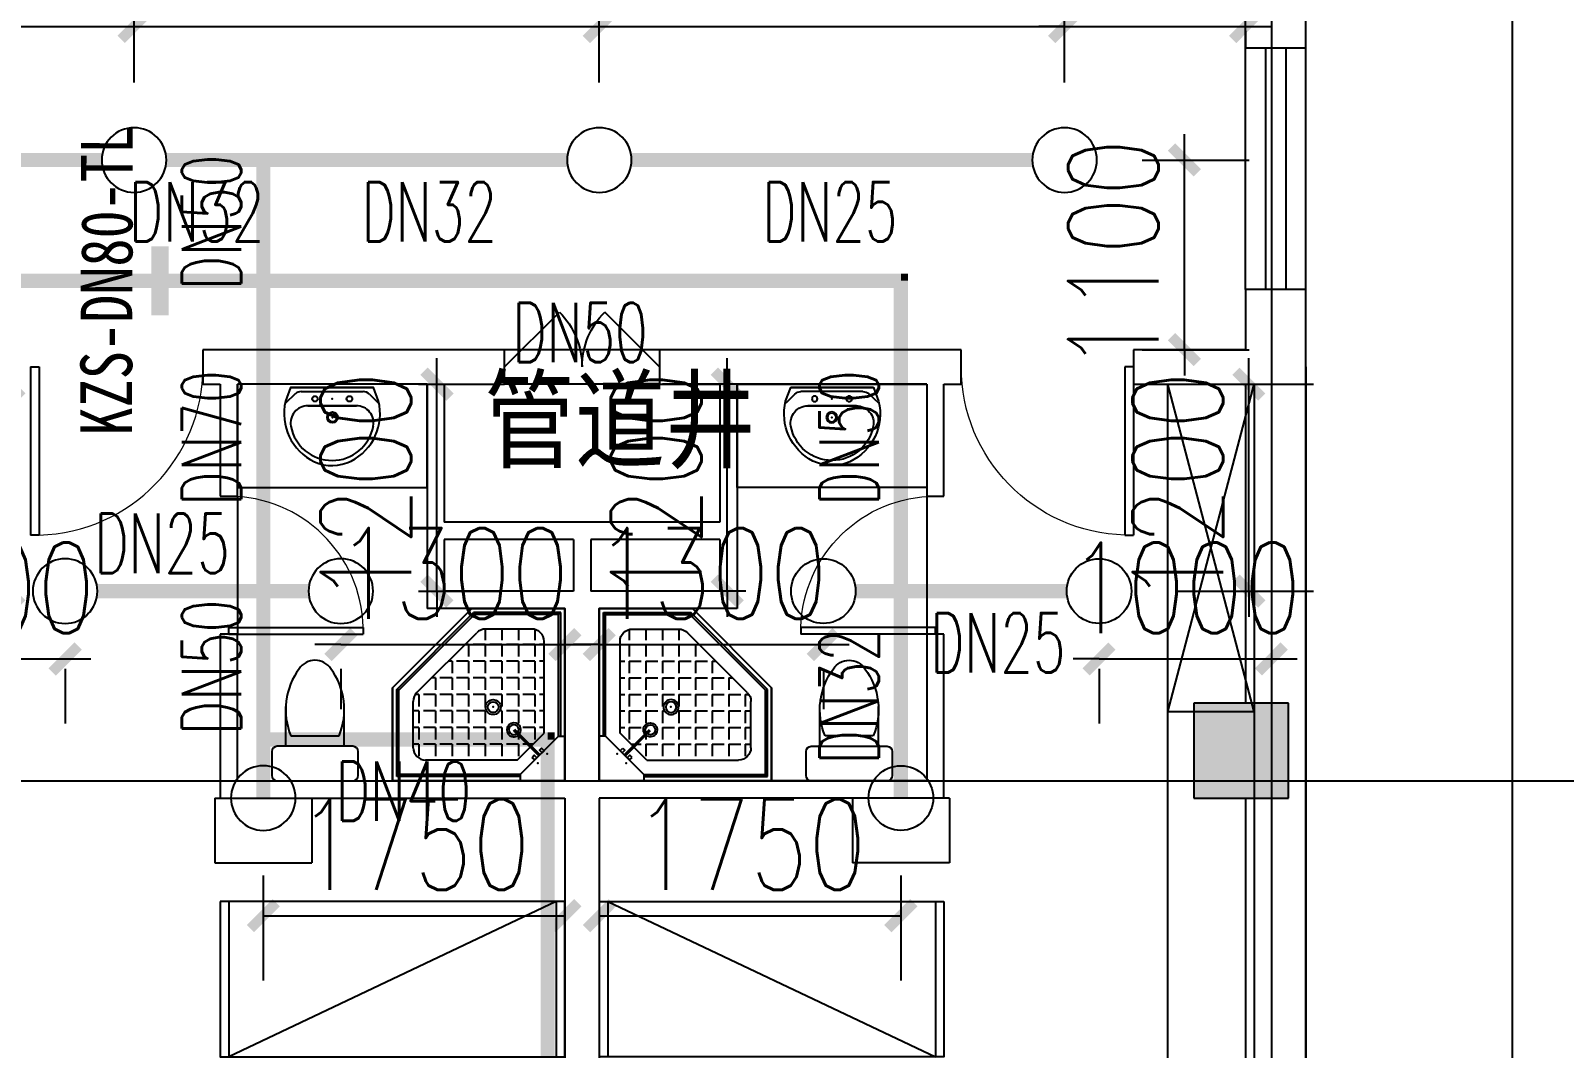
# Model space of a CAD drawing. Extents: x 0 to 2838408, y -923048 to 203859.
# Drawn here: x 2780763 to 2789663, y -263843 to -257942 of the extents above; entities that cross this region are included whole.
import ezdxf
from ezdxf.enums import TextEntityAlignment as Align

# ---------------------------------------------------------------- set-up
doc = ezdxf.new("R2010")
doc.units = 0
doc.header["$LTSCALE"] = 1000
for name, color, linetype in [('A-Fixt', 81, 'Continuous'), ('CLAYER', 7, 'Continuous'), ('COLUMN', 9, 'Continuous'), ('DIM_喷淋', 3, 'Continuous'), ('DOOR_FIRE', 4, 'Continuous'), ('DOTE', 8, 'Continuous'), ('EQUIP_喷头', 7, 'Continuous'), ('GROUND', 2, 'Continuous'), ('PIPE-喷淋', 6, 'Continuous'), ('PUB_HATCH', 8, 'Continuous'), ('TEXT_喷淋', 7, 'Continuous'), ('TWT_DIM', 3, 'Continuous'), ('WALL', 9, 'Continuous'), ('WINDOW', 4, 'Continuous'), ('XREF', 8, 'Continuous'), ('抗震支吊架', 2, 'Continuous'), ('洁具', 213, 'Continuous'), ('配景', 3, 'Continuous')]:
    doc.layers.add(name, color=color, linetype=linetype)
doc.styles.add('_TCH_DIM_T3', font='SIMPLEX', dxfattribs={"width": 0.75, "bigfont": 'HZTXT'})
doc.styles.add('_TWT_PIPEDN', font='SIMPLEX', dxfattribs={"width": 0.8, "height": 2.3, "bigfont": 'HZTXT'})
doc.styles.add('kzcad', font='', dxfattribs={"width": 0.8})
doc.styles.get("Standard").update_dxf_attribs({"font": 'geniso.shx', "bigfont": 'hztxt.shx'})
doc.styles.get('kzcad').set_extended_font_data('SimSun')
doc.dimstyles.new('_TWT_ARCH&&150', dxfattribs={"dimtxt": 525, "dimasz": 150, "dimexe": 375, "dimexo": 450, "dimgap": 150, "dimtad": 1, "dimdec": 0, "dimzin": 0, "dimdsep": 46, "dimtxsty": '_TCH_DIM_T3', "dimblk": 'ARCHTICK', "dimcen": 0.09, "dimclrt": 7, "dimazin": 2, "dimtfac": 1, "dimtdec": 0, "dimtix": 1, "dimtmove": 2, "dimatfit": 3, "dimfxl": 1, "dimtolj": 1, "dimtzin": 0, "dimarcsym": 0})

# ---------------------------------------------------------------- blocks, each defined once
blk = doc.blocks.new('1F平面-CAD导入_dwg_Drawing4_t3_dwg_$plan$00001613-474159-1F-927810-1F')
at = {"layer": '洁具'}
for p, q in [((-30, 250), (-170, 250)), ((-200, 169.7), (-430.4, 169.7)), ((-260.4, -139.7), (-260.4, 139.7)), ((-200, -169.7), (-200, -220)), ((-170, -250), (-30, -250))]:
    blk.add_line(p, q, dxfattribs=at)
for points in [[(-200, 220), (-200, 169.7), (-200, -169.7), (-430.4, -169.7)], [(0, -220), (0, 220)]]:
    blk.add_lwpolyline(points, dxfattribs=at)
for centre, radius, start, end in [((-170, 220), 30, 90, 180), ((-30, 220), 30, 0, 90), ((-589.6, 0), 109.8, 123.45086, 236.54914), ((-412.8, -227.4), 397.5, 67.45048, 126.63814), ((-412.8, 227.4), 397.5, 233.36186, 292.54952), ((-170, -220), 30, 180, 270), ((-30, -220), 30, 270, 0)]:
    blk.add_arc(centre, radius, start, end, dxfattribs=at)
blk = doc.blocks.new('$lvtry$00000169')
at = {"color": 0}
for p, q in [((258.9, -36), (258.9, 0)), ((258.9, -36), (36, -258.9)), ((258.9, -24), (976, -24)), ((258.9, -36), (964, -36)), ((964, -36), (976, -24)), ((964, -36), (964, -525.1)), ((976, -24), (976, -530.1)), ((276.1, -120), (120, -276.1)), ((143.9, -151), (290.7, -298.1)), ((151, -143.9), (297.8, -291)), ((269.6, -212.7), (269.6, -142.7)), ((276.1, -120), (808, -120)), ((365.9, -212.7), (365.9, -142.7)), ((462.1, -212.7), (462.1, -142.7)), ((558.4, -212.7), (558.4, -142.7)), ((654.6, -212.7), (654.6, -142.7)), ((750.9, -212.7), (750.9, -142.7)), ((847.1, -212.7), (847.1, -142.7)), ((36, -258.9), (0, -258.9)), ((24, -258.9), (24, -976)), ((36, -258.9), (36, -964)), ((173.4, -308.9), (173.4, -238.9)), ((183.4, -212.7), (205.5, -212.7)), ((219.6, -212.7), (243.4, -212.7)), ((269.6, -212.7), (339.6, -212.7)), ((269.6, -262.8), (269.6, -238.9)), ((365.9, -212.7), (435.9, -212.7)), ((365.9, -308.9), (365.9, -238.9)), ((462.1, -212.7), (532.1, -212.7)), ((462.1, -308.9), (462.1, -238.9)), ((558.4, -212.7), (628.4, -212.7)), ((558.4, -308.9), (558.4, -238.9)), ((654.6, -212.7), (724.6, -212.7)), ((654.6, -308.9), (654.6, -238.9)), ((750.9, -212.7), (820.9, -212.7)), ((750.9, -308.9), (750.9, -238.9)), ((847.1, -212.7), (880, -212.7)), ((847.1, -308.9), (847.1, -238.9)), ((880, -192), (880, -460.5)), ((120, -276.1), (120, -808)), ((120, -308.9), (147.1, -308.9)), ((173.4, -308.9), (243.4, -308.9)), ((173.4, -405.2), (173.4, -335.2)), ((269.6, -405.2), (269.6, -335.2)), ((334.3, -308.9), (339.6, -308.9)), ((365.9, -308.9), (435.9, -308.9)), ((365.9, -405.2), (365.9, -335.2)), ((462.1, -308.9), (532.1, -308.9)), ((462.1, -405.2), (462.1, -335.2)), ((558.4, -308.9), (628.4, -308.9)), ((558.4, -405.2), (558.4, -335.2)), ((654.6, -308.9), (724.6, -308.9)), ((654.6, -405.2), (654.6, -335.2)), ((750.9, -308.9), (820.9, -308.9)), ((750.9, -405.2), (750.9, -335.2)), ((847.1, -308.9), (880, -308.9)), ((847.1, -405.2), (847.1, -335.2)), ((120, -405.2), (147.1, -405.2)), ((173.4, -405.2), (243.4, -405.2)), ((173.4, -501.4), (173.4, -431.4)), ((269.6, -405.2), (339.6, -405.2)), ((269.6, -501.4), (269.6, -431.4)), ((365.9, -405.2), (378.6, -405.2)), ((365.9, -501.4), (365.9, -431.4)), ((462.1, -405.2), (532.1, -405.2)), ((462.1, -501.4), (462.1, -431.4)), ((558.4, -405.2), (628.4, -405.2)), ((558.4, -501.4), (558.4, -431.4)), ((654.6, -405.2), (724.6, -405.2)), ((654.6, -501.4), (654.6, -431.4)), ((750.9, -405.2), (820.9, -405.2)), ((750.9, -501.4), (750.9, -431.4)), ((847.1, -405.2), (880, -405.2)), ((847.1, -501.4), (847.1, -431.4)), ((120, -501.4), (147.1, -501.4)), ((173.4, -501.4), (243.4, -501.4)), ((173.4, -597.7), (173.4, -527.7)), ((269.6, -501.4), (339.6, -501.4)), ((269.6, -597.7), (269.6, -527.7)), ((365.9, -501.4), (435.9, -501.4)), ((365.9, -597.7), (365.9, -527.7)), ((462.1, -501.4), (532.1, -501.4)), ((462.1, -597.7), (462.1, -527.7)), ((858.9, -511.4), (511.4, -858.9)), ((964, -525.1), (525.1, -964)), ((976, -530.1), (530.1, -976)), ((558.4, -501.4), (628.4, -501.4)), ((558.4, -597.7), (558.4, -527.7)), ((654.6, -501.4), (724.6, -501.4)), ((654.6, -597.7), (654.6, -527.7)), ((750.9, -501.4), (820.9, -501.4)), ((750.9, -597.7), (750.9, -527.7)), ((847.1, -501.4), (867.2, -501.4)), ((964, -525.1), (976, -530.1)), ((120, -597.7), (147.1, -597.7)), ((173.4, -597.7), (243.4, -597.7)), ((269.6, -597.7), (339.6, -597.7)), ((365.9, -597.7), (435.9, -597.7)), ((462.1, -597.7), (532.1, -597.7)), ((558.4, -597.7), (628.4, -597.7)), ((654.6, -597.7), (724.6, -597.7)), ((750.9, -597.7), (772.6, -597.7)), ((120, -693.9), (147.1, -693.9)), ((173.4, -693.9), (173.4, -623.9)), ((173.4, -693.9), (243.4, -693.9)), ((269.6, -693.9), (269.6, -623.9)), ((269.6, -693.9), (339.6, -693.9)), ((365.9, -693.9), (365.9, -623.9)), ((365.9, -693.9), (435.9, -693.9)), ((462.1, -693.9), (462.1, -623.9)), ((462.1, -693.9), (532.1, -693.9)), ((558.4, -693.9), (558.4, -623.9)), ((558.4, -693.9), (628.4, -693.9)), ((654.6, -693.9), (654.6, -623.9)), ((654.6, -693.9), (676.4, -693.9)), ((120, -790.2), (147.1, -790.2)), ((173.4, -790.2), (173.4, -720.2)), ((173.4, -790.2), (243.4, -790.2)), ((269.6, -790.2), (269.6, -720.2)), ((269.6, -790.2), (339.6, -790.2)), ((365.9, -790.2), (365.9, -720.2)), ((365.9, -790.2), (435.9, -790.2)), ((462.1, -790.2), (462.1, -720.2)), ((462.1, -790.2), (532.1, -790.2)), ((558.4, -790.2), (558.4, -720.2)), ((558.4, -790.2), (580.1, -790.2)), ((173.4, -877.5), (173.4, -816.4)), ((192, -880), (460.5, -880)), ((269.6, -880), (269.6, -816.4)), ((365.9, -880), (365.9, -816.4)), ((462.1, -880), (462.1, -816.4)), ((36, -964), (24, -976)), ((24, -976), (530.1, -976)), ((36, -964), (525.1, -964)), ((525.1, -964), (530.1, -976))]:
    blk.add_line(p, q, dxfattribs=at)
blk.add_lwpolyline([(0, 0), (0, -1000), (540, -1000), (1000, -540), (1000, 0)], close=True)
for points in [[(0, 0), (0, -1000)], [(0, 0), (1000, 0)], [(1000, 0), (1000, -540)], [(136.1, -189.7), (147.9, -177.9), (132.5, -162.5), (120.7, -174.3)], [(189.7, -136.1), (177.9, -147.9), (162.5, -132.5), (174.3, -120.7)], [(1000, -540), (540, -1000)], [(0, -1000), (540, -1000)]]:
    blk.add_lwpolyline(points, close=True, dxfattribs=at)
for radius in [43.8, 31.1]:
    blk.add_circle((416.2, -427.6), radius, dxfattribs=at)
for centre, radius, start, end in [((808, -192), 72, 0, 90), ((296, -295.7), 40.6, 142.58296, 128.41974), ((296, -295.7), 28.6, 145.82801, 125.65986), ((808, -460.5), 72, 315, 0), ((192, -808), 72, 180, 270), ((460.5, -808), 72, 270, 315)]:
    blk.add_arc(centre, radius, start, end, dxfattribs=at)
for p in [(103.2, -155.8, 0), (156.1, -102.2, 0), (415.8, -428.1, 0)]:
    blk.add_point(p, dxfattribs=at)
blk = doc.blocks.new('$lvtry$00000178')
at = {"color": 0}
for p, q in [((-238.4, 0), (238.4, 0)), ((-214.1, -36.1), (-272.1, -90.6)), ((-179.8, -22.5), (180.1, -22.5)), ((215.7, -37.5), (268.3, -90.8)), ((-141.7, -105.2), (140.2, -105.2)), ((140.2, -105.2), (-141.7, -105.2))]:
    blk.add_line(p, q, dxfattribs=at)
blk.add_lwpolyline([(-103.6, -429.7, 0.224698), (110.4, -425.4, 0.348046), (268.9, -78.5), (239.5, 0), (-241.3, 0), (-270.7, -78.5, 0.356844)], format="xyb", close=True, dxfattribs=at)
for centre, radius in [((-100, -65), 16.3), ((100, -65), 16.3), ((1.4, -172.5), 31.6)]:
    blk.add_circle(centre, radius, dxfattribs=at)
at = {"color": 0, "lineweight": 13}
blk.add_circle((1.4, -172.5), 23, dxfattribs=at)
at = {"color": 0}
for centre, radius, start, end in [((-179.8, -72.5), 50, 90, 133.18096), ((180.1, -72.5), 50, 44.56072, 90), ((-141.7, -205.2), 100, 90, 190.56023), ((140.2, -205.2), 100, 349.43977, 90), ((-0.7, -179), 243.4, 190.56023, 349.43977)]:
    blk.add_arc(centre, radius, start, end, dxfattribs=at)
for p in [(0, -65), (1.4, -172.5)]:
    blk.add_point(p, dxfattribs=at)
blk = doc.blocks.new('A$C70365C93')
at = {"layer": '洁具'}
blk.add_lwpolyline([(-1900, 2300), (-1900, 1700), (-800, 1700), (-800, 2300)], close=True, dxfattribs=at)
blk.add_blockref('$lvtry$00000178', (-1350, 2280), dxfattribs=at)
at = {"layer": '洁具', "rotation": 180}
blk.add_blockref('$lvtry$00000169', (0, 0), dxfattribs=at)
at = {"layer": '洁具', "extrusion": (0, 0, -1), "xscale": -1, "zscale": -1, "rotation": 90}
blk.add_blockref('1F平面-CAD导入_dwg_Drawing4_t3_dwg_$plan$00001613-474159-1F-927810-1F', (1450, 0), dxfattribs=at)
blk = doc.blocks.new('单人床')
at = {"layer": 'A-Fixt'}
for p, q in [((47773.8, 13973.4), (48673.8, 13973.4)), ((47773.8, 12073.4), (48673.8, 13973.4)), ((47773.8, 12073.4), (48673.8, 12073.4))]:
    blk.add_line(p, q, dxfattribs=at)
blk.add_lwpolyline([(47773.8, 14023.4), (48673.8, 14023.4), (48673.8, 12023.4), (47773.8, 12023.4), (47773.8, 14023.4)], dxfattribs=at)
blk = doc.blocks.new('CH_AP01')
for p, q in [((-311.4, 16.6), (-275, 0)), ((-275, 0), (275, 0)), ((275, 0), (311.4, 16.6))]:
    blk.add_line(p, q)
for centre, radius, start, end in [((0, -578.9), 1212.6, 74.71041, 105.28959), ((-306.8, 555.3), 37.8, 100.18588, 202.83587), ((-1658.4, 201.9), 1359.7, 352.16586, 14.42826), ((-823.7, 250), 562.9, 335.50378, 31.09034), ((0, -578.9), 1172.6, 75.02868, 104.97132), ((0, -1278.1), 1856.9, 80.61099, 99.38901), ((-823.7, 250), 602.9, 335.50378, 30.26909), ((823.7, 250), 602.9, 149.73091, 204.49622), ((823.7, 250), 562.9, 148.90966, 204.49622), ((1658.4, 201.9), 1359.7, 165.57174, 187.83414), ((306.8, 555.3), 37.8, 337.16413, 79.81412), ((0, -578.9), 1092.6, 75.87672, 104.12328)]:
    blk.add_arc(centre, radius, start, end)
blk = doc.blocks.new('A$C61295E98')
at = {"color": 3}
for p, q in [((544, 597.9), (0, 597.9)), ((0, 597.9), (0, 0)), ((161.4, 597.9), (161.4, 0)), ((170.4, 0.2), (170.4, 597.6)), ((602.7, 572.2), (602.7, 25.6)), ((624, 517.9), (624, 80)), ((544, 0), (0, 0))]:
    blk.add_line(p, q, dxfattribs=at)
for points in [[(81.8, 540.3), (75.3, 540.3), (75.3, 576.8), (81.8, 576.8)], [(81.8, 453.1), (75.3, 453.1), (75.3, 489.6), (81.8, 489.6)], [(81.8, 352.9), (75.3, 352.9), (75.3, 389.4), (81.8, 389.4)]]:
    blk.add_lwpolyline(points, close=True, dxfattribs=at)
for centre in [(74, 250.1), (74, 164.2), (74, 70.5)]:
    blk.add_circle(centre, 15.7, dxfattribs=at)
for centre, start, end in [((544, 517.9), 360, 90), ((544, 80), 270, 0)]:
    blk.add_arc(centre, 80, start, end, dxfattribs=at)
blk = doc.blocks.new('宿舍')
at = {"layer": 'A-Fixt'}
for p, q in [((47853.8, 13801.7), (48353.8, 15701.7)), ((48353.8, 13801.7), (47853.8, 15701.7)), ((47853.8, 13801.7), (48353.8, 13801.7))]:
    blk.add_line(p, q, dxfattribs=at)
for points in [[(47853.8, 8601.7), (48353.8, 8601.7), (48353.8, 15701.7), (47853.8, 15701.7)], [(47853.8, 10676.1), (47970.5, 10676.1), (47970.5, 11742.6), (47853.8, 11742.6)]]:
    blk.add_lwpolyline(points, close=True, dxfattribs=at)
at = {"xscale": -1, "rotation": 90}
for p in [(63677.2, 60475.5), (63677.2, 58775.5)]:
    blk.add_blockref('单人床', p, dxfattribs=at)
at = {"layer": 'A-Fixt', "xscale": -1, "rotation": 180}
for p in [(50002, 9140.5), (51117.2, 9140.5)]:
    blk.add_blockref('CH_AP01', p, dxfattribs=at)
at = {"layer": '配景', "color": 252}
blk.add_blockref('A$C61295E98', (47853.8, 7096.6), dxfattribs=at)
blk = doc.blocks.new('$DorLib2D$00000116')
at = {"color": 0}
for p, q in [((-0.5, 0), (-0.1464, 0.3536)), ((0.5, 0), (0.1464, 0.3536))]:
    blk.add_line(p, q, dxfattribs=at)
for centre, start, end in [((-0.5, 0), 0, 45), ((0.5, 0), 135, 180)]:
    blk.add_arc(centre, 0.5, start, end, dxfattribs=at)
blk = doc.blocks.new('$DorLib2D$00000001')
for p, q in [((0.45, 0.975), (0.5, 0.975)), ((0.45, 0), (0.45, 0.975)), ((0.5, 0), (0.5, 0.975)), ((0.5, 0), (0.45, 0))]:
    blk.add_line(p, q)
at = {"lineweight": 13}
blk.add_arc((0.475, 0), 0.975, 91.46928, 180, dxfattribs=at)
blk = doc.blocks.new('$WINLIB2D$00000001')
at = {"color": 0}
for points in [[(-0.5, 0.5), (-0.5, -0.5)], [(-0.5, 0.5), (0.5, 0.5)], [(0.5, -0.5), (0.5, 0.5)], [(0.5, 0.1667), (-0.5, 0.1667)], [(0.5, -0.1667), (-0.5, -0.1667)], [(-0.5, -0.5), (0.5, -0.5)]]:
    blk.add_lwpolyline(points, dxfattribs=at)
blk = doc.blocks.new('1F1')
at = {"layer": 'PUB_HATCH'}
blk.add_hatch(color=256, dxfattribs=at).paths.add_polyline_path([(2452016.7, -261842.2), (2451466.7, -261842.2), (2451466.7, -262392.2), (2452016.7, -262392.2)])
at = {"layer": 'COLUMN'}
for p, q in [((2452016.7, -261842.2), (2451466.7, -261842.2)), ((2451466.7, -261842.2), (2451466.7, -262392.2)), ((2452016.7, -262392.2), (2452016.7, -261842.2)), ((2451466.7, -262392.2), (2452016.7, -262392.2))]:
    blk.add_line(p, q, dxfattribs=at)
at = {"layer": 'DOOR_FIRE'}
for p, q in [((2448366.7, -259792.2), (2447466.7, -259792.2)), ((2448366.7, -259992.2), (2447466.7, -259992.2))]:
    blk.add_line(p, q, dxfattribs=at)
at = {"layer": 'DOTE'}
for p, q in [((2451916.7, -187892.2), (2451916.7, -271092.2)), ((2343216.7, -262292.2), (2453916.7, -262292.2))]:
    blk.add_line(p, q, dxfattribs=at)
at = {"layer": 'GROUND'}
for p, q in [((2453316.7, -270492.2), (2453316.7, -188492.2)), ((2452116.7, -269292.2), (2452116.7, -189692.2))]:
    blk.add_line(p, q, dxfattribs=at)
at = {"layer": 'WALL'}
for p, q in [((2452116.7, -258042.2), (2452116.7, -257492.2)), ((2451766.7, -257942.2), (2451766.7, -258042.2)), ((2451766.7, -258042.2), (2452116.7, -258042.2)), ((2452116.7, -259442.2), (2451766.7, -259442.2)), ((2451766.7, -259442.2), (2451766.7, -259792.2)), ((2452116.7, -259892.2), (2452116.7, -259442.2)), ((2445816.7, -259792.2), (2445716.7, -259792.2)), ((2445716.7, -259792.2), (2445716.7, -259992.2)), ((2447016.7, -259792.2), (2445816.7, -259792.2)), ((2447466.7, -259792.2), (2447016.7, -259792.2)), ((2447466.7, -259992.2), (2447466.7, -259792.2)), ((2448816.7, -259792.2), (2448366.7, -259792.2)), ((2448366.7, -259792.2), (2448366.7, -259992.2)), ((2450016.7, -259792.2), (2448816.7, -259792.2)), ((2450116.7, -259792.2), (2450016.7, -259792.2)), ((2450116.7, -259992.2), (2450116.7, -259792.2)), ((2451766.7, -259792.2), (2451116.7, -259792.2)), ((2451116.7, -259792.2), (2451116.7, -259992.2)), ((2452116.7, -259892.2), (2452116.7, -262117.2)), ((2445716.7, -259992.2), (2445816.7, -259992.2)), ((2445816.7, -259992.2), (2445816.7, -260642.2)), ((2447016.7, -259992.2), (2445916.7, -259992.2)), ((2445916.7, -260642.2), (2445916.7, -259992.2)), ((2447016.7, -259992.2), (2447016.7, -260792.2)), ((2447116.7, -259992.2), (2447466.7, -259992.2)), ((2447116.7, -259992.2), (2447116.7, -260792.2)), ((2448366.7, -259992.2), (2448716.7, -259992.2)), ((2448716.7, -259992.2), (2448716.7, -260792.2)), ((2449916.7, -259992.2), (2448816.7, -259992.2)), ((2448816.7, -259992.2), (2448816.7, -260792.2)), ((2449916.7, -259992.2), (2449916.7, -260642.2)), ((2450016.7, -259992.2), (2450116.7, -259992.2)), ((2450016.7, -260642.2), (2450016.7, -259992.2)), ((2451116.7, -259992.2), (2451766.7, -259992.2)), ((2451766.7, -259992.2), (2451766.7, -261842.2)), ((2445816.7, -260642.2), (2445916.7, -260642.2)), ((2449916.7, -260642.2), (2450016.7, -260642.2)), ((2447016.7, -260792.2), (2447016.7, -261292.2)), ((2447916.7, -260792.2), (2447116.7, -260792.2)), ((2448716.7, -260792.2), (2447916.7, -260792.2)), ((2448816.7, -260792.2), (2448816.7, -261292.2)), ((2447866.7, -260892.2), (2447116.7, -260892.2)), ((2447116.7, -260892.2), (2447116.7, -261192.2)), ((2447866.7, -260892.2), (2447866.7, -261192.2)), ((2448716.7, -260892.2), (2447966.7, -260892.2)), ((2447966.7, -260892.2), (2447966.7, -261192.2)), ((2448716.7, -260892.2), (2448716.7, -261192.2)), ((2447866.7, -261192.2), (2447116.7, -261192.2)), ((2448716.7, -261192.2), (2447966.7, -261192.2)), ((2447816.7, -261292.2), (2447016.7, -261292.2)), ((2447816.7, -261292.2), (2447816.7, -262292.2)), ((2448016.7, -261292.2), (2448016.7, -262292.2)), ((2448816.7, -261292.2), (2448016.7, -261292.2)), ((2445916.7, -261442.2), (2445816.7, -261442.2)), ((2445816.7, -261442.2), (2445816.7, -262392.2)), ((2445916.7, -262292.2), (2445916.7, -261442.2)), ((2450016.7, -261442.2), (2449916.7, -261442.2)), ((2449916.7, -261442.2), (2449916.7, -262292.2)), ((2450016.7, -262392.2), (2450016.7, -261442.2)), ((2452116.7, -262117.2), (2452116.7, -267492.2)), ((2445916.7, -262292.2), (2447816.7, -262292.2)), ((2449916.7, -262292.2), (2448016.7, -262292.2)), ((2445816.7, -262392.2), (2447816.7, -262392.2)), ((2447816.7, -262392.2), (2447816.7, -267342.2)), ((2450016.7, -262392.2), (2448016.7, -262392.2)), ((2448016.7, -262392.2), (2448016.7, -267342.2)), ((2451766.7, -262392.2), (2451766.7, -267042.2))]:
    blk.add_line(p, q, dxfattribs=at)
at = {"layer": 'WINDOW'}
for p, q in [((2445916.7, -260642.2), (2445916.7, -261442.2)), ((2449916.7, -260642.2), (2449916.7, -261442.2))]:
    blk.add_line(p, q, dxfattribs=at)
for name, p in [('宿舍', (2396162.9, -275693.9)), ('A$C70365C93', (2447816.7, -262292.2))]:
    blk.add_blockref(name, p)
at = {"xscale": -1}
for name, p in [('A$C70365C93', (2448016.7, -262292.2)), ('宿舍', (2499670.6, -275693.9))]:
    blk.add_blockref(name, p, dxfattribs=at)
at = {"layer": 'DOOR_FIRE', "xscale": 900, "yscale": -900, "zscale": 200, "rotation": 179.9999999994664}
blk.add_blockref('$DorLib2D$00000116', (2447916.7, -259892.2), dxfattribs=at)
at = {"layer": 'WINDOW', "rotation": 270}
for name, p, xscale, yscale, zscale in [('$WINLIB2D$00000001', (2451941.7, -258742.2), -1400, 350, -1400), ('$DorLib2D$00000001', (2445866.7, -261042.2), 800, 800, 800), ('$DorLib2D$00000001', (2449966.7, -261042.2), 800, -800, 800)]:
    blk.add_blockref(name, p, dxfattribs=dict(at, xscale=xscale, yscale=yscale, zscale=zscale))
at = {"layer": 'WINDOW', "yscale": -1000}
for p, xscale, zscale in [((2445216.7, -259892.2), -1000, -1000), ((2450616.7, -259892.2), 1000, 1000)]:
    blk.add_blockref('$DorLib2D$00000001', p, dxfattribs=dict(at, xscale=xscale, zscale=zscale))
at = {"layer": 'CLAYER'}
blk.add_text('管道井', height=525, dxfattribs=at).set_placement((2447349.1, -260479.2))
blk = doc.blocks.new('_ArchTick')
at = {"color": 0, "linetype": 'ByBlock', "const_width": 0.4}
blk.add_lwpolyline([(-0.5, -0.5), (0.5, 0.5)], dxfattribs=at)
blk = doc.blocks.new('*D1154')
at = {"layer": 'Defpoints', "color": 0, "linetype": 'ByBlock', "transparency": 16777216}
for p in [(2784062.5, -261192.2), (2785362.5, -261192.2), (2785362.5, -261502)]:
    blk.add_point(p, dxfattribs=at)
at = {"layer": 'TWT_DIM', "color": 0, "linetype": 'ByBlock', "lineweight": -2, "transparency": 16777216}
for p, q in [((2784062.5, -261502), (2783912.5, -261502)), ((2784062.5, -261502), (2785362.5, -261502)), ((2785362.5, -261502), (2785512.5, -261502)), ((2784062.5, -261642.2), (2784062.5, -261877)), ((2785362.5, -261642.2), (2785362.5, -261877))]:
    blk.add_line(p, q, dxfattribs=at)
at = {"layer": 'TWT_DIM', "color": 0, "linetype": 'ByBlock', "lineweight": -2, "transparency": 16777216, "xscale": 150, "yscale": 150, "zscale": 150}
blk.add_blockref('_ArchTick', (2784062.5, -261502), dxfattribs=at)
at = {"layer": 'TWT_DIM', "color": 0, "linetype": 'ByBlock', "lineweight": -2, "transparency": 16777216, "xscale": 150, "yscale": 150, "zscale": 150, "rotation": 180}
blk.add_blockref('_ArchTick', (2785362.5, -261502), dxfattribs=at)
at = {"layer": 'TWT_DIM', "color": 7, "linetype": 'ByBlock', "transparency": 16777216, "insert": (2784712.5, -261089.5), "char_height": 525, "attachment_point": 5, "style": '_TCH_DIM_T3'}
blk.add_mtext('\\A1;1300', dxfattribs=at)
blk = doc.blocks.new('*D1155')
at = {"layer": 'Defpoints', "color": 0, "linetype": 'ByBlock', "transparency": 16777216}
for p in [(2782562.5, -261192.2), (2783862.5, -261192.2), (2783862.5, -261502)]:
    blk.add_point(p, dxfattribs=at)
at = {"layer": 'TWT_DIM', "color": 0, "linetype": 'ByBlock', "lineweight": -2, "transparency": 16777216}
for p, q in [((2782562.5, -261502), (2782412.5, -261502)), ((2782562.5, -261502), (2783862.5, -261502)), ((2783862.5, -261502), (2784012.5, -261502)), ((2782562.5, -261642.2), (2782562.5, -261877)), ((2783862.5, -261642.2), (2783862.5, -261877))]:
    blk.add_line(p, q, dxfattribs=at)
at = {"layer": 'TWT_DIM', "color": 0, "linetype": 'ByBlock', "lineweight": -2, "transparency": 16777216, "xscale": 150, "yscale": 150, "zscale": 150}
blk.add_blockref('_ArchTick', (2782562.5, -261502), dxfattribs=at)
at = {"layer": 'TWT_DIM', "color": 0, "linetype": 'ByBlock', "lineweight": -2, "transparency": 16777216, "xscale": 150, "yscale": 150, "zscale": 150, "rotation": 180}
blk.add_blockref('_ArchTick', (2783862.5, -261502), dxfattribs=at)
at = {"layer": 'TWT_DIM', "color": 7, "linetype": 'ByBlock', "transparency": 16777216, "insert": (2783212.5, -261089.5), "char_height": 525, "attachment_point": 5, "style": '_TCH_DIM_T3'}
blk.add_mtext('\\A1;1300', dxfattribs=at)
blk = doc.blocks.new('*D1158')
at = {"layer": 'Defpoints', "color": 0, "linetype": 'ByBlock', "transparency": 16777216}
for p in [(2784062.5, -262392.2), (2785812.5, -262392.2), (2785812.5, -263074.5)]:
    blk.add_point(p, dxfattribs=at)
at = {"layer": 'TWT_DIM', "color": 0, "linetype": 'ByBlock', "lineweight": -2, "transparency": 16777216}
for p, q in [((2784062.5, -262842.2), (2784062.5, -263449.5)), ((2785812.5, -262842.2), (2785812.5, -263449.5)), ((2784062.5, -263074.5), (2785812.5, -263074.5))]:
    blk.add_line(p, q, dxfattribs=at)
at = {"layer": 'TWT_DIM', "color": 0, "linetype": 'ByBlock', "lineweight": -2, "transparency": 16777216, "xscale": 150, "yscale": 150, "zscale": 150, "rotation": 180}
blk.add_blockref('_ArchTick', (2784062.5, -263074.5), dxfattribs=at)
at = {"layer": 'TWT_DIM', "color": 0, "linetype": 'ByBlock', "lineweight": -2, "transparency": 16777216, "xscale": 150, "yscale": 150, "zscale": 150}
blk.add_blockref('_ArchTick', (2785812.5, -263074.5), dxfattribs=at)
at = {"layer": 'TWT_DIM', "color": 7, "linetype": 'ByBlock', "transparency": 16777216, "insert": (2784937.5, -262662), "char_height": 525, "attachment_point": 5, "style": '_TCH_DIM_T3'}
blk.add_mtext('\\A1;1750', dxfattribs=at)
blk = doc.blocks.new('*D1159')
at = {"layer": 'Defpoints', "color": 0, "linetype": 'ByBlock', "transparency": 16777216}
for p in [(2786962.5, -261192.2), (2787962.5, -261192.2), (2787962.5, -261585.5)]:
    blk.add_point(p, dxfattribs=at)
at = {"layer": 'TWT_DIM', "color": 0, "linetype": 'ByBlock', "lineweight": -2, "transparency": 16777216}
for p, q in [((2786962.5, -261585.5), (2786812.5, -261585.5)), ((2786962.5, -261585.5), (2787962.5, -261585.5)), ((2786962.5, -261642.2), (2786962.5, -261960.5)), ((2787962.5, -261585.5), (2788112.5, -261585.5)), ((2787962.5, -261642.2), (2787962.5, -261960.5))]:
    blk.add_line(p, q, dxfattribs=at)
at = {"layer": 'TWT_DIM', "color": 0, "linetype": 'ByBlock', "lineweight": -2, "transparency": 16777216, "xscale": 150, "yscale": 150, "zscale": 150}
blk.add_blockref('_ArchTick', (2786962.5, -261585.5), dxfattribs=at)
at = {"layer": 'TWT_DIM', "color": 0, "linetype": 'ByBlock', "lineweight": -2, "transparency": 16777216, "xscale": 150, "yscale": 150, "zscale": 150, "rotation": 180}
blk.add_blockref('_ArchTick', (2787962.5, -261585.5), dxfattribs=at)
at = {"layer": 'TWT_DIM', "color": 7, "linetype": 'ByBlock', "transparency": 16777216, "insert": (2787462.5, -261173), "char_height": 525, "attachment_point": 5, "style": '_TCH_DIM_T3'}
blk.add_mtext('\\A1;1000', dxfattribs=at)
blk = doc.blocks.new('*D1160')
at = {"layer": 'Defpoints', "color": 0, "linetype": 'ByBlock', "transparency": 16777216}
for p in [(2784804.8, -259992.2), (2785362.5, -259992.2), (2785362.5, -261192.2)]:
    blk.add_point(p, dxfattribs=at)
at = {"layer": 'TWT_DIM', "color": 0, "linetype": 'ByBlock', "lineweight": -2, "transparency": 16777216}
for p, q in [((2784804.8, -259992.2), (2784804.8, -259842.2)), ((2784912.5, -259992.2), (2784429.8, -259992.2)), ((2784804.8, -261192.2), (2784804.8, -259992.2)), ((2784912.5, -261192.2), (2784429.8, -261192.2)), ((2784804.8, -261192.2), (2784804.8, -261342.2))]:
    blk.add_line(p, q, dxfattribs=at)
at = {"layer": 'TWT_DIM', "color": 0, "linetype": 'ByBlock', "lineweight": -2, "transparency": 16777216, "xscale": 150, "yscale": 150, "zscale": 150}
for p, rotation in [((2784804.8, -259992.2), 270), ((2784804.8, -261192.2), 90)]:
    blk.add_blockref('_ArchTick', p, dxfattribs=dict(at, rotation=rotation))
at = {"layer": 'TWT_DIM', "color": 7, "linetype": 'ByBlock', "transparency": 16777216, "insert": (2784392.3, -260592.2), "char_height": 525, "attachment_point": 5, "rotation": 90, "style": '_TCH_DIM_T3'}
blk.add_mtext('\\A1;1200', dxfattribs=at)
blk = doc.blocks.new('*D1161')
at = {"layer": 'Defpoints', "color": 0, "linetype": 'ByBlock', "transparency": 16777216}
for p in [(2786962.5, -259992.2), (2787831.8, -259992.2), (2786962.5, -261192.2)]:
    blk.add_point(p, dxfattribs=at)
at = {"layer": 'TWT_DIM', "color": 0, "linetype": 'ByBlock', "lineweight": -2, "transparency": 16777216}
for p, q in [((2787831.8, -259992.2), (2787831.8, -259842.2)), ((2787412.5, -259992.2), (2788206.8, -259992.2)), ((2787831.8, -261192.2), (2787831.8, -259992.2)), ((2787412.5, -261192.2), (2788206.8, -261192.2)), ((2787831.8, -261192.2), (2787831.8, -261342.2))]:
    blk.add_line(p, q, dxfattribs=at)
at = {"layer": 'TWT_DIM', "color": 0, "linetype": 'ByBlock', "lineweight": -2, "transparency": 16777216, "xscale": 150, "yscale": 150, "zscale": 150}
for p, rotation in [((2787831.8, -259992.2), 270), ((2787831.8, -261192.2), 90)]:
    blk.add_blockref('_ArchTick', p, dxfattribs=dict(at, rotation=rotation))
at = {"layer": 'TWT_DIM', "color": 7, "linetype": 'ByBlock', "transparency": 16777216, "insert": (2787419.3, -260592.2), "char_height": 525, "attachment_point": 5, "rotation": 90, "style": '_TCH_DIM_T3'}
blk.add_mtext('\\A1;1200', dxfattribs=at)
blk = doc.blocks.new('*D1162')
at = {"layer": 'Defpoints', "color": 0, "linetype": 'ByBlock', "transparency": 16777216}
for p in [(2782112.5, -262392.2), (2783862.5, -262392.2), (2783862.5, -263074.5)]:
    blk.add_point(p, dxfattribs=at)
at = {"layer": 'TWT_DIM', "color": 0, "linetype": 'ByBlock', "lineweight": -2, "transparency": 16777216}
for p, q in [((2782112.5, -262842.2), (2782112.5, -263449.5)), ((2783862.5, -262842.2), (2783862.5, -263449.5)), ((2782112.5, -263074.5), (2783862.5, -263074.5))]:
    blk.add_line(p, q, dxfattribs=at)
at = {"layer": 'TWT_DIM', "color": 0, "linetype": 'ByBlock', "lineweight": -2, "transparency": 16777216, "xscale": 150, "yscale": 150, "zscale": 150, "rotation": 180}
blk.add_blockref('_ArchTick', (2782112.5, -263074.5), dxfattribs=at)
at = {"layer": 'TWT_DIM', "color": 0, "linetype": 'ByBlock', "lineweight": -2, "transparency": 16777216, "xscale": 150, "yscale": 150, "zscale": 150}
blk.add_blockref('_ArchTick', (2783862.5, -263074.5), dxfattribs=at)
at = {"layer": 'TWT_DIM', "color": 7, "linetype": 'ByBlock', "transparency": 16777216, "insert": (2782987.5, -262662), "char_height": 525, "attachment_point": 5, "style": '_TCH_DIM_T3'}
blk.add_mtext('\\A1;1750', dxfattribs=at)
blk = doc.blocks.new('*D1163')
at = {"layer": 'Defpoints', "color": 0, "linetype": 'ByBlock', "transparency": 16777216}
for p in [(2779962.5, -261192.2), (2780962.5, -261192.2), (2780962.5, -261585.5)]:
    blk.add_point(p, dxfattribs=at)
at = {"layer": 'TWT_DIM', "color": 0, "linetype": 'ByBlock', "lineweight": -2, "transparency": 16777216}
for p, q in [((2779962.5, -261585.5), (2779812.5, -261585.5)), ((2779962.5, -261585.5), (2780962.5, -261585.5)), ((2779962.5, -261642.2), (2779962.5, -261960.5)), ((2780962.5, -261585.5), (2781112.5, -261585.5)), ((2780962.5, -261642.2), (2780962.5, -261960.5))]:
    blk.add_line(p, q, dxfattribs=at)
at = {"layer": 'TWT_DIM', "color": 0, "linetype": 'ByBlock', "lineweight": -2, "transparency": 16777216, "xscale": 150, "yscale": 150, "zscale": 150}
blk.add_blockref('_ArchTick', (2779962.5, -261585.5), dxfattribs=at)
at = {"layer": 'TWT_DIM', "color": 0, "linetype": 'ByBlock', "lineweight": -2, "transparency": 16777216, "xscale": 150, "yscale": 150, "zscale": 150, "rotation": 180}
blk.add_blockref('_ArchTick', (2780962.5, -261585.5), dxfattribs=at)
at = {"layer": 'TWT_DIM', "color": 7, "linetype": 'ByBlock', "transparency": 16777216, "insert": (2780462.5, -261173), "char_height": 525, "attachment_point": 5, "style": '_TCH_DIM_T3'}
blk.add_mtext('\\A1;1000', dxfattribs=at)
blk = doc.blocks.new('*D1164')
at = {"layer": 'Defpoints', "color": 0, "linetype": 'ByBlock', "transparency": 16777216}
for p in [(2782562.5, -259992.2), (2783120.3, -259992.2), (2782562.5, -261192.2)]:
    blk.add_point(p, dxfattribs=at)
at = {"layer": 'TWT_DIM', "color": 0, "linetype": 'ByBlock', "lineweight": -2, "transparency": 16777216}
for p, q in [((2783120.3, -259992.2), (2783120.3, -259842.2)), ((2783012.5, -259992.2), (2783495.3, -259992.2)), ((2783120.3, -261192.2), (2783120.3, -259992.2)), ((2783012.5, -261192.2), (2783495.3, -261192.2)), ((2783120.3, -261192.2), (2783120.3, -261342.2))]:
    blk.add_line(p, q, dxfattribs=at)
at = {"layer": 'TWT_DIM', "color": 0, "linetype": 'ByBlock', "lineweight": -2, "transparency": 16777216, "xscale": 150, "yscale": 150, "zscale": 150}
for p, rotation in [((2783120.3, -259992.2), 270), ((2783120.3, -261192.2), 90)]:
    blk.add_blockref('_ArchTick', p, dxfattribs=dict(at, rotation=rotation))
at = {"layer": 'TWT_DIM', "color": 7, "linetype": 'ByBlock', "transparency": 16777216, "insert": (2782707.8, -260592.2), "char_height": 525, "attachment_point": 5, "rotation": 90, "style": '_TCH_DIM_T3'}
blk.add_mtext('\\A1;1200', dxfattribs=at)
blk = doc.blocks.new('*D1165')
at = {"layer": 'Defpoints', "color": 0, "linetype": 'ByBlock', "transparency": 16777216}
for p in [(2780636.2, -259992.2), (2780962.5, -259992.2), (2780962.5, -261192.2)]:
    blk.add_point(p, dxfattribs=at)
at = {"layer": 'TWT_DIM', "color": 0, "linetype": 'ByBlock', "lineweight": -2, "transparency": 16777216}
for p, q in [((2780636.2, -259992.2), (2780636.2, -259842.2)), ((2780512.5, -259992.2), (2780261.2, -259992.2)), ((2780636.2, -261192.2), (2780636.2, -259992.2)), ((2780512.5, -261192.2), (2780261.2, -261192.2)), ((2780636.2, -261192.2), (2780636.2, -261342.2))]:
    blk.add_line(p, q, dxfattribs=at)
at = {"layer": 'TWT_DIM', "color": 0, "linetype": 'ByBlock', "lineweight": -2, "transparency": 16777216, "xscale": 150, "yscale": 150, "zscale": 150}
for p, rotation in [((2780636.2, -259992.2), 270), ((2780636.2, -261192.2), 90)]:
    blk.add_blockref('_ArchTick', p, dxfattribs=dict(at, rotation=rotation))
at = {"layer": 'TWT_DIM', "color": 7, "linetype": 'ByBlock', "transparency": 16777216, "insert": (2780223.7, -260592.2), "char_height": 525, "attachment_point": 5, "rotation": 90, "style": '_TCH_DIM_T3'}
blk.add_mtext('\\A1;1200', dxfattribs=at)
blk = doc.blocks.new('*D1166')
at = {"layer": 'Defpoints', "color": 0, "linetype": 'ByBlock', "transparency": 16777216}
for p in [(2786762.5, -258692.2), (2787457.9, -258692.2), (2786762.5, -259792.2)]:
    blk.add_point(p, dxfattribs=at)
at = {"layer": 'TWT_DIM', "color": 0, "linetype": 'ByBlock', "lineweight": -2, "transparency": 16777216}
for p, q in [((2787457.9, -258692.2), (2787457.9, -258542.2)), ((2787212.5, -258692.2), (2787832.9, -258692.2)), ((2787457.9, -259792.2), (2787457.9, -258692.2)), ((2787212.5, -259792.2), (2787832.9, -259792.2)), ((2787457.9, -259792.2), (2787457.9, -259942.2))]:
    blk.add_line(p, q, dxfattribs=at)
at = {"layer": 'TWT_DIM', "color": 0, "linetype": 'ByBlock', "lineweight": -2, "transparency": 16777216, "xscale": 150, "yscale": 150, "zscale": 150}
for p, rotation in [((2787457.9, -258692.2), 270), ((2787457.9, -259792.2), 90)]:
    blk.add_blockref('_ArchTick', p, dxfattribs=dict(at, rotation=rotation))
at = {"layer": 'TWT_DIM', "color": 7, "linetype": 'ByBlock', "transparency": 16777216, "insert": (2787045.4, -259242.2), "char_height": 525, "attachment_point": 5, "rotation": 90, "style": '_TCH_DIM_T3'}
blk.add_mtext('\\A1;1100', dxfattribs=at)
blk = doc.blocks.new('*D3053')
at = {"layer": 'Defpoints', "color": 0, "linetype": 'ByBlock', "transparency": 16777216}
for p in [(2787812.5, -257917.8), (2786762.5, -258692.2), (2787812.5, -258692.2)]:
    blk.add_point(p, dxfattribs=at)
at = {"layer": 'DIM_喷淋', "color": 0, "linetype": 'ByBlock', "lineweight": -2, "transparency": 16777216}
for p, q in [((2786762.5, -258242.2), (2786762.5, -257542.8)), ((2787812.5, -258242.2), (2787812.5, -257542.8)), ((2786762.5, -257917.8), (2786612.5, -257917.8)), ((2786762.5, -257917.8), (2787812.5, -257917.8)), ((2787812.5, -257917.8), (2787962.5, -257917.8))]:
    blk.add_line(p, q, dxfattribs=at)
at = {"layer": 'DIM_喷淋', "color": 0, "linetype": 'ByBlock', "lineweight": -2, "transparency": 16777216, "xscale": 150, "yscale": 150, "zscale": 150}
blk.add_blockref('_ArchTick', (2786762.5, -257917.8), dxfattribs=at)
at = {"layer": 'DIM_喷淋', "color": 0, "linetype": 'ByBlock', "lineweight": -2, "transparency": 16777216, "xscale": 150, "yscale": 150, "zscale": 150, "rotation": 180}
blk.add_blockref('_ArchTick', (2787812.5, -257917.8), dxfattribs=at)
at = {"layer": 'DIM_喷淋', "color": 7, "linetype": 'ByBlock', "transparency": 16777216, "insert": (2787287.5, -257505.3), "char_height": 525, "attachment_point": 5, "style": '_TCH_DIM_T3'}
blk.add_mtext('\\A1;1050', dxfattribs=at)
blk = doc.blocks.new('*D3054')
at = {"layer": 'Defpoints', "color": 0, "linetype": 'ByBlock', "transparency": 16777216}
for p in [(2786762.5, -257917.8), (2784062.5, -258692.2), (2786762.5, -258692.2)]:
    blk.add_point(p, dxfattribs=at)
at = {"layer": 'DIM_喷淋', "color": 0, "linetype": 'ByBlock', "lineweight": -2, "transparency": 16777216}
for p, q in [((2784062.5, -258242.2), (2784062.5, -257542.8)), ((2786762.5, -258242.2), (2786762.5, -257542.8)), ((2784062.5, -257917.8), (2786762.5, -257917.8))]:
    blk.add_line(p, q, dxfattribs=at)
at = {"layer": 'DIM_喷淋', "color": 0, "linetype": 'ByBlock', "lineweight": -2, "transparency": 16777216, "xscale": 150, "yscale": 150, "zscale": 150, "rotation": 180}
blk.add_blockref('_ArchTick', (2784062.5, -257917.8), dxfattribs=at)
at = {"layer": 'DIM_喷淋', "color": 0, "linetype": 'ByBlock', "lineweight": -2, "transparency": 16777216, "xscale": 150, "yscale": 150, "zscale": 150}
blk.add_blockref('_ArchTick', (2786762.5, -257917.8), dxfattribs=at)
at = {"layer": 'DIM_喷淋', "color": 7, "linetype": 'ByBlock', "transparency": 16777216, "insert": (2785412.5, -257505.3), "char_height": 525, "attachment_point": 5, "style": '_TCH_DIM_T3'}
blk.add_mtext('\\A1;2700', dxfattribs=at)
blk = doc.blocks.new('*D3055')
at = {"layer": 'Defpoints', "color": 0, "linetype": 'ByBlock', "transparency": 16777216}
for p in [(2784062.5, -257917.8), (2781362.5, -258692.2), (2784062.5, -258692.2)]:
    blk.add_point(p, dxfattribs=at)
at = {"layer": 'DIM_喷淋', "color": 0, "linetype": 'ByBlock', "lineweight": -2, "transparency": 16777216}
for p, q in [((2781362.5, -258242.2), (2781362.5, -257542.8)), ((2784062.5, -258242.2), (2784062.5, -257542.8)), ((2781362.5, -257917.8), (2784062.5, -257917.8))]:
    blk.add_line(p, q, dxfattribs=at)
at = {"layer": 'DIM_喷淋', "color": 0, "linetype": 'ByBlock', "lineweight": -2, "transparency": 16777216, "xscale": 150, "yscale": 150, "zscale": 150, "rotation": 180}
blk.add_blockref('_ArchTick', (2781362.5, -257917.8), dxfattribs=at)
at = {"layer": 'DIM_喷淋', "color": 0, "linetype": 'ByBlock', "lineweight": -2, "transparency": 16777216, "xscale": 150, "yscale": 150, "zscale": 150}
blk.add_blockref('_ArchTick', (2784062.5, -257917.8), dxfattribs=at)
at = {"layer": 'DIM_喷淋', "color": 7, "linetype": 'ByBlock', "transparency": 16777216, "insert": (2782712.5, -257505.3), "char_height": 525, "attachment_point": 5, "style": '_TCH_DIM_T3'}
blk.add_mtext('\\A1;2700', dxfattribs=at)
blk = doc.blocks.new('*D3056')
at = {"layer": 'Defpoints', "color": 0, "linetype": 'ByBlock', "transparency": 16777216}
for p in [(2781362.5, -257917.8), (2778162.5, -258692.2), (2781362.5, -258692.2)]:
    blk.add_point(p, dxfattribs=at)
at = {"layer": 'DIM_喷淋', "color": 0, "linetype": 'ByBlock', "lineweight": -2, "transparency": 16777216}
for p, q in [((2778162.5, -258242.2), (2778162.5, -257542.8)), ((2781362.5, -258242.2), (2781362.5, -257542.8)), ((2778162.5, -257917.8), (2781362.5, -257917.8))]:
    blk.add_line(p, q, dxfattribs=at)
at = {"layer": 'DIM_喷淋', "color": 0, "linetype": 'ByBlock', "lineweight": -2, "transparency": 16777216, "xscale": 150, "yscale": 150, "zscale": 150, "rotation": 180}
blk.add_blockref('_ArchTick', (2778162.5, -257917.8), dxfattribs=at)
at = {"layer": 'DIM_喷淋', "color": 0, "linetype": 'ByBlock', "lineweight": -2, "transparency": 16777216, "xscale": 150, "yscale": 150, "zscale": 150}
blk.add_blockref('_ArchTick', (2781362.5, -257917.8), dxfattribs=at)
at = {"layer": 'DIM_喷淋', "color": 7, "linetype": 'ByBlock', "transparency": 16777216, "insert": (2779762.5, -257505.3), "char_height": 525, "attachment_point": 5, "style": '_TCH_DIM_T3'}
blk.add_mtext('\\A1;3200', dxfattribs=at)
blk = doc.blocks.new('$TwtSys$00000125')
blk.add_circle((0, 0, 0), 1)
blk = doc.blocks.new('$TwtSys$00000131')
for p, q in [((-1.5, 0), (-1.5, 2)), ((-1.5, 2), (1.5, 2)), ((1.5, 0, 0), (1.5, 2, 0)), ((-1.5, 0), (-1, 0)), ((1, 0, 0), (1.5, 0, 0))]:
    blk.add_line(p, q)
blk.add_circle((0, 0), 1)

msp = doc.modelspace()

# ---------------------------------------------------------------- hatches: boundary and pattern name
at = {"layer": 'PIPE-喷淋', "linetype": 'ByBlock'}
for points in [[(2785812.5, -259392.2), (2785812.5, -259350.9), (2785853.8, -259350.9)], [(2785812.5, -259392.2), (2785853.8, -259392.2), (2785853.8, -259350.9)], [(2783762.5, -262052.7), (2783762.5, -262011.5), (2783803.8, -262011.5)], [(2783762.5, -262052.7), (2783803.8, -262052.7), (2783803.8, -262011.5)]]:
    msp.add_hatch(color=256, dxfattribs=at).paths.add_polyline_path(points)

# ---------------------------------------------------------------- linework, layer by layer
at = {"layer": 'PIPE-喷淋', "linetype": 'ByBlock', "ltscale": 1.5, "const_width": 82.5}
for points in [[(2778350, -258692.2), (2781175, -258692.2)], [(2781550, -258692.2), (2782112.5, -258692.2)], [(2782112.5, -258692.2), (2782112.5, -259392.2)], [(2782112.5, -258692.2), (2783875, -258692.2)], [(2784250, -258692.2), (2786575, -258692.2)], [(2777862.5, -259392.2), (2782112.5, -259392.2)], [(2782112.5, -259392.2), (2785812.5, -259392.2)], [(2782112.5, -261192.2), (2782112.5, -259392.2)], [(2785812.5, -261192.2), (2785812.5, -259392.2)], [(2781150, -261192.2), (2782112.5, -261192.2)], [(2782112.5, -261192.2), (2782375, -261192.2)], [(2782112.5, -262052.7), (2782112.5, -261192.2)], [(2785550, -261192.2), (2785812.5, -261192.2)], [(2785812.5, -261192.2), (2786775, -261192.2)], [(2785812.5, -262392.2), (2785812.5, -261192.2)], [(2782112.5, -262392.2), (2782112.5, -262052.7)], [(2782112.5, -262052.7), (2783762.5, -262052.7)], [(2783762.5, -262052.7), (2783762.5, -267242.2)]]:
    msp.add_lwpolyline(points, dxfattribs=at)
at = {"layer": '抗震支吊架', "color": 4, "const_width": 100}
msp.add_lwpolyline([(2781512.5, -259592.2), (2781512.5, -259192.2)], dxfattribs=at)

# ---------------------------------------------------------------- block references
at = {"layer": 'EQUIP_喷头', "linetype": 'ByBlock', "xscale": 187.5, "yscale": -187.5, "zscale": 187.5}
for name, p in [('$TwtSys$00000125', (2781362.5, -258692.2)), ('$TwtSys$00000125', (2784062.5, -258692.2)), ('$TwtSys$00000125', (2786762.5, -258692.2)), ('$TwtSys$00000125', (2780962.5, -261192.2)), ('$TwtSys$00000125', (2782562.5, -261192.2)), ('$TwtSys$00000131', (2782112.5, -262392.2))]:
    msp.add_blockref(name, p, dxfattribs=at)
at = {"layer": 'EQUIP_喷头', "linetype": 'ByBlock', "xscale": 187.5, "yscale": 187.5, "zscale": 187.5, "rotation": 180}
for name, p in [('$TwtSys$00000125', (2785362.5, -261192.2)), ('$TwtSys$00000125', (2786962.5, -261192.2)), ('$TwtSys$00000131', (2785812.5, -262392.2))]:
    msp.add_blockref(name, p, dxfattribs=at)
at = {"layer": 'XREF'}
msp.add_blockref('1F1', (336045.8, 0), dxfattribs=at)

# ---------------------------------------------------------------- texts
at = {"layer": 'TEXT_喷淋', "color": 251, "linetype": 'ByBlock', "style": '_TWT_PIPEDN', "width": 0.64}
for s, rotation, p in [('DN50', 90, (2781985, -259447)), ('DN32', 359.99999, (2781332.7, -259164.7)), ('DN32', 359.99999, (2782682.7, -259164.7)), ('DN25', 359.99999, (2785007.7, -259164.7)), ('DN50', 90, (2785685, -260697)), ('DN50', 90, (2781985, -262027.2)), ('DN32', 90, (2785685, -262197))]:
    msp.add_text(s, height=345, rotation=rotation, dxfattribs=at).set_placement(p)
for s, p in [('DN50', (2783557.7, -259864.7)), ('DN25', (2781132.7, -261088)), ('DN25', (2785982.7, -261664.7)), ('DN40', (2782532.7, -262525.2))]:
    msp.add_text(s, height=345, dxfattribs=at).set_placement(p)
at = {"layer": 'TEXT_喷淋', "linetype": 'ByBlock', "style": '_TWT_PIPEDN', "width": 0.64}
msp.add_text('DN70', height=345, rotation=90, dxfattribs=at).set_placement((2781985, -260697))
at = {"layer": '抗震支吊架', "color": 4, "style": 'kzcad', "width": 0.8}
msp.add_text('KZS-DN80-TL', height=300, rotation=89.88539, dxfattribs=at).set_placement((2781352.5, -259392.2), align=Align.CENTER)

# ---------------------------------------------------------------- dimensions: what is measured, and where the dimension line sits
at = {"layer": 'DIM_喷淋', "linetype": 'ByBlock'}
for p1, p2, picture, middle in [((2778162.5, -258692.2), (2781362.5, -258692.2), '*D3056', (2779762.5, -257505.3)), ((2781362.5, -258692.2), (2784062.5, -258692.2), '*D3055', (2782712.5, -257505.3)), ((2784062.5, -258692.2), (2786762.5, -258692.2), '*D3054', (2785412.5, -257505.3)), ((2786762.5, -258692.2), (2787812.5, -258692.2), '*D3053', (2787287.5, -257505.3))]:
    dim = msp.add_aligned_dim(p1=p1, p2=p2, distance=774.4, dimstyle='_TWT_ARCH&&150', dxfattribs=at)
    dim.commit()
    dim.dimension.update_dxf_attribs({"geometry": picture, "text_midpoint": middle})
at = {"layer": 'TWT_DIM', "linetype": 'ByBlock'}
for p1, p2, distance, picture, middle in [((2786762.5, -259792.2), (2786762.5, -258692.2), -695.4, '*D1166', (2787045.4, -259242.2)), ((2780962.5, -261192.2), (2780962.5, -259992.2), 326.4, '*D1165', (2780223.7, -260592.2)), ((2782562.5, -261192.2), (2782562.5, -259992.2), -557.7, '*D1164', (2782707.8, -260592.2)), ((2785362.5, -261192.2), (2785362.5, -259992.2), 557.7, '*D1160', (2784392.3, -260592.2)), ((2786962.5, -261192.2), (2786962.5, -259992.2), -869.3, '*D1161', (2787419.3, -260592.2)), ((2782562.5, -261192.2), (2783862.5, -261192.2), -309.8, '*D1155', (2783212.5, -261089.5)), ((2784062.5, -261192.2), (2785362.5, -261192.2), -309.8, '*D1154', (2784712.5, -261089.5)), ((2779962.5, -261192.2), (2780962.5, -261192.2), -393.4, '*D1163', (2780462.5, -261173)), ((2786962.5, -261192.2), (2787962.5, -261192.2), -393.4, '*D1159', (2787462.5, -261173)), ((2782112.5, -262392.2), (2783862.5, -262392.2), -682.4, '*D1162', (2782987.5, -262662)), ((2784062.5, -262392.2), (2785812.5, -262392.2), -682.4, '*D1158', (2784937.5, -262662))]:
    dim = msp.add_aligned_dim(p1=p1, p2=p2, distance=distance, dimstyle='_TWT_ARCH&&150', dxfattribs=at)
    dim.commit()
    dim.dimension.update_dxf_attribs({"geometry": picture, "text_midpoint": middle})

doc.saveas('drawing.dxf')
